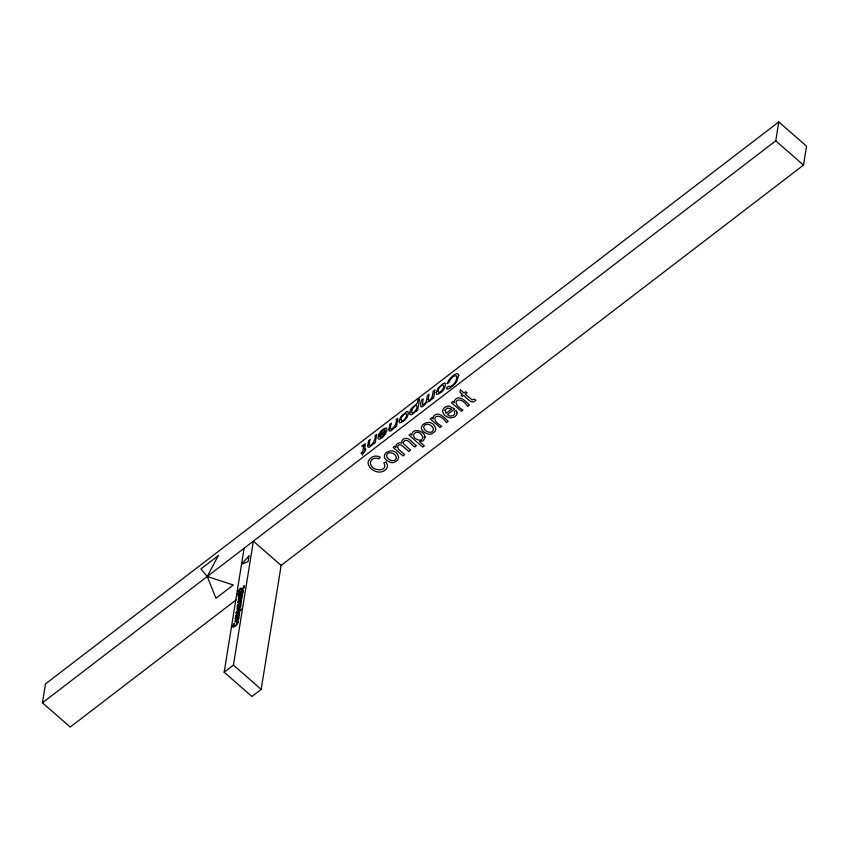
<?xml version="1.0" encoding="UTF-8"?>
<svg xmlns="http://www.w3.org/2000/svg" width="849" height="849" viewBox="0 0 849 849"><rect width="100%" height="100%" fill="white"/><g stroke="black" fill="none" stroke-linecap="round" stroke-linejoin="round"><path stroke-width="1.27" d="M236.436 599.67L70.212 727.062L42.45 702.802L45.485 683.912L778.788 121.938L806.55 146.198L803.515 165.088L280.626 565.805M224.168 672.217L233.422 665.117L253.373 541.153L281.136 565.413L261.184 689.377L251.93 696.467L224.168 672.217L244.119 548.252M42.45 702.802L775.753 140.828L778.788 121.938M775.753 140.828L803.515 165.088M233.422 665.117L261.184 689.377M233.295 625.787C234.207 627.517 237.784 623.803 237.678 622.062A2.069 0.732 -48.9 0 0 237.306 621.871L236.51 622.211L237.816 621.086A2.95 1.051 -48.9 0 1 238.304 621.372L238.346 621.617A4.723 1.677 -48.9 0 1 238.123 622.657L235.884 625.575L233.401 627.178A3.12 1.104 -48.9 0 1 232.828 627.071A3.767 1.337 -48.9 0 1 232.647 626.52L232.881 625.554A2.844 1.008 -48.9 0 1 233.836 624.026L234.547 623.272L233.295 625.787M422.876 437.309L421.911 439.602A3.247 2.643 9.1 0 1 419.937 440.27C406.469 437.734 418.005 425.434 422.876 437.309M370.535 461.867C368.997 471.439 389.192 473.042 383.812 462.843L386.072 461.856L387.452 465.294A7.365 5.985 9.1 0 1 386.656 468.404C381.785 475.536 370.27 471.397 368.211 463.957A7.8 6.346 9.1 0 1 368.413 461.071L370.068 458.545L373.051 456.603A7.1 5.773 9.1 0 1 377.826 456.274L380.267 457.155L378.909 458.885C375.948 457.049 371.48 458.439 370.535 461.867M238.93 617.764L238.696 618.836A2.356 0.838 -48.9 0 1 237.89 620.035L235.067 621.967L235.237 620.194A2.451 0.87 -48.9 0 1 236.192 618.985L238.93 617.764M240.883 605.645L240.649 606.717A2.356 0.838 -48.9 0 1 239.843 607.916L237.02 609.847L237.189 608.086A2.451 0.87 -48.9 0 1 238.145 606.876L240.883 605.645M236.722 612.161C240.723 611.991 239.514 607.067 236.722 612.161M385.467 430.422L378.092 436.619L378.049 438.53L378.781 439.135A5.826 2.069 -48.9 0 0 380.904 438.413L382.825 436.938A5.964 2.112 -48.9 0 0 385.35 434.072L386.911 430.952L386.826 428.013C382.973 427.97 379.938 432.077 378.336 435.325L380.044 434.168C380.734 432.587 383.886 428.129 385.467 430.422M243.005 592.262C242.75 595.075 235.746 598.598 238.962 595.913L243.005 592.262M236.202 612.511L236.064 613.88L241.625 609.136L239.705 610.611L240.331 609.073L239.036 609.189L236.202 612.511M237.338 605.496L237.826 606.027L237.179 606.95L241.137 603.926L241.222 603.374L237.911 605.443L241.562 601.294L237.338 605.496M238.452 598.577L238.94 599.107L238.293 600.031L242.252 596.996L242.336 596.444L239.025 598.513L242.676 594.374L238.452 598.577M396.398 457.59C395.708 463.342 387.091 460.275 386.56 455.817C387.282 450.087 395.867 453.143 396.398 457.59M428.204 399.582L428.883 400.569A3.46 1.231 -48.9 0 0 431.016 398.754L432.353 396.334L433.245 391.124L434.921 389.829L433.627 397.905L432.13 399.051L432.311 397.926L431.685 398.871A4.935 1.751 -48.9 0 1 429.095 401.535L426.538 402.267L425.805 403.36A4.807 1.709 -48.9 0 1 423.248 406.013C419.141 409.642 420.711 402.076 421.529 400.102L423.195 398.828L422.346 404.962L424.797 403.668A3.067 1.093 -48.9 0 0 426.272 401.524L427.376 395.623L429.053 394.339L428.204 399.582M433.489 429.169C432.799 434.911 424.182 431.844 423.651 427.397C424.373 421.666 432.958 424.712 433.489 429.169M238.389 618.369C236.202 623.548 233.793 619.229 238.389 618.369M240.331 606.25C238.155 611.429 235.735 607.109 240.331 606.25M363.712 445.757L362.916 451.159L361.058 453.515L362.746 452.22L362.29 455.043L365.643 450.002L365.813 448.941L364.582 449.885L365.388 443.783L362.12 445.64L362.162 446.67L363.712 445.757M458.768 375.173L456.847 381.19A7.8 2.77 -48.9 0 1 454.756 383.981L449.482 388.418A7.1 2.515 -48.9 0 1 447.009 388.863L446.468 388.078L448.304 386.369C452.432 388.004 457.643 380.15 456.72 375.916C453.228 374.802 449.981 379.747 448.718 382.687L446.967 383.706L448.697 380.416A7.365 2.611 -48.9 0 1 451.212 377.391C452.867 375.99 457.547 371.162 458.768 375.173M409.802 412.678L409.95 414.429L411.171 414.811L414.227 412.869L416.381 410.205L416.212 411.245L417.74 410.078L419.544 398.913L417.867 400.197C418.324 405.705 409.908 406.448 409.802 412.678M237.858 602.228L237.847 602.525A2.388 0.849 -48.9 0 0 238.24 602.896L240.967 600.975L241.933 598.449L240.957 598.587L241.403 599.659L239.949 601.463L240.341 599.054L238.569 600.763A2.324 0.828 -48.9 0 0 237.943 601.899L237.858 602.228M457.133 412.731C456.072 420.701 443.369 418.43 442.711 411.234A5.964 4.85 9.1 0 1 443.772 408.295L445.693 406.82A5.826 4.733 9.1 0 1 449.248 406.172L454.746 408.921L447.37 414.577C449.737 417.538 456.656 415.745 454.3 411.447L456.242 410.311L457.133 412.731M397.555 446.574L398.446 449.11L404.697 454.682L403.02 455.966L393.129 447.327L394.626 446.181L396.016 447.391L395.91 446.404A4.935 4.012 9.1 0 1 397.406 443.687L399.667 442.711L401.927 443.061L401.8 441.915A4.807 3.905 9.1 0 1 403.254 439.209C408.411 435.505 412.837 443.571 416.413 445.704L414.747 446.977C411.786 445.672 407.371 437.076 403.551 441.65A3.067 2.494 9.1 0 0 403.678 443.878L410.566 450.182L408.889 451.466L401.386 445.078L399.423 444.749A3.46 2.812 9.1 0 0 397.544 446.574M399.126 420.902L399.465 422.76C404.124 422.452 409.25 416.435 408.093 411.712A5.901 2.091 -48.9 0 0 406.289 411.861L400.93 416.679L399.126 420.902M436.216 392.482L436.556 394.339C441.215 394.021 446.341 388.004 445.184 383.292A5.901 2.091 -48.9 0 0 443.38 383.43L438.02 388.258L436.216 392.482M238.378 591.212L238.473 591.849A2.038 0.722 -48.9 0 0 239.068 591.827L239.885 590.83C236.319 589.482 246.603 589.546 244.088 585.619L243.09 588.293L240.745 588.272A2.324 0.828 -48.9 0 0 239.8 588.919L238.378 591.212M425.062 437.086L423.396 440.716L419.555 441.618L424.362 445.821L422.696 447.105L409.016 435.155L410.545 433.988L411.829 435.113C411.924 427.217 424.649 430.687 425.062 437.086M400.866 419.512C401.333 423.821 406.915 417.347 406.692 415.012C406.3 410.587 400.601 417.156 400.866 419.512M437.957 391.092C438.424 395.401 444.006 388.916 443.783 386.582C443.39 382.156 437.691 388.736 437.957 391.092M367.787 445.629C367.405 450.299 373.316 444.314 374.006 442.594L373.815 443.74L375.322 442.584L376.627 434.508L374.95 435.802C376.967 440.833 365.823 452.421 370.27 439.389L368.593 440.673L367.787 445.629M389.001 429.382C388.619 434.051 394.52 428.066 395.209 426.336L395.029 427.493L396.536 426.336L397.831 418.26L396.154 419.544C398.17 424.574 387.027 436.163 391.474 423.131L389.797 424.415L389.001 429.382M411.51 411.372C411.967 416.456 419.438 407.053 416.127 405.44A3.247 1.157 -48.9 0 0 414.726 406.14L412.688 408.38L411.51 411.372M444.972 410.205L446.086 413.293L451.604 409.069L447.455 407.987L444.972 410.205M237.741 594.756L239.227 594.258L239.078 595.181L239.768 593.929L241.541 593.292L243.238 591.371L241.689 592.326L241.848 591.371L243.461 589.959L241.923 590.904L242.071 589.97L241.381 591.244L239.609 591.859L237.9 593.801L239.45 592.846L239.301 593.801L237.741 594.756M235.311 618.581L239.185 616.034L239.269 615.483L235.937 617.541L239.492 614.114L239.588 613.572L236.266 615.695L239.885 611.662L235.682 615.758A1.921 0.679 -48.9 0 0 235.948 616.247L235.375 617.669A1.974 0.7 -48.9 0 0 235.629 618.178L235.311 618.581M239.991 592.506L239.843 593.472L241.307 591.7L239.991 592.506M239.694 600.052L239.407 601.856L238.505 602.164L239.694 600.052M248.969 555.978L248.057 561.645L241.572 564.129L248.969 555.978M398.669 457.484L397.746 460.126L394.445 462.365A5.901 4.797 9.1 0 1 390.667 462.408C373.91 456.051 395.347 442.923 398.669 457.484M435.76 429.053L434.837 431.706L431.536 433.935A5.901 4.797 9.1 0 1 427.758 433.977C411.001 427.631 432.438 414.503 435.76 429.053M433.245 416.891L433.139 418.982L431.727 417.75L430.22 418.907L440.111 427.546L441.788 426.262C427.472 418.345 438.604 410.279 446.468 422.675L448.145 421.38C445.014 417.846 437.309 409.908 433.245 416.891M454.459 400.632L454.342 402.723L452.942 401.492L451.435 402.649L461.315 411.287L462.992 410.003C448.686 402.086 459.808 394.032 467.682 406.416L469.348 405.132C466.228 401.598 458.524 393.66 454.459 400.632M460.551 389.999L459.893 392.153L462.344 394.286L461.113 395.231L462.418 396.366L463.65 395.432C466.738 397.544 471.779 405.578 475.801 400.155L474.082 399.051L472.108 399.943L465.316 394.148L466.992 392.864L465.698 391.718L464.01 393.013L460.551 389.999M385.191 432.173C384.459 434.274 382.177 437.999 379.736 437.129L379.662 436.397L385.191 432.173M218.225 555.681L207.262 576.492L215.943 598.301L233.295 585.003L207.262 576.492L200.873 568.979L218.225 555.681"/></g></svg>
